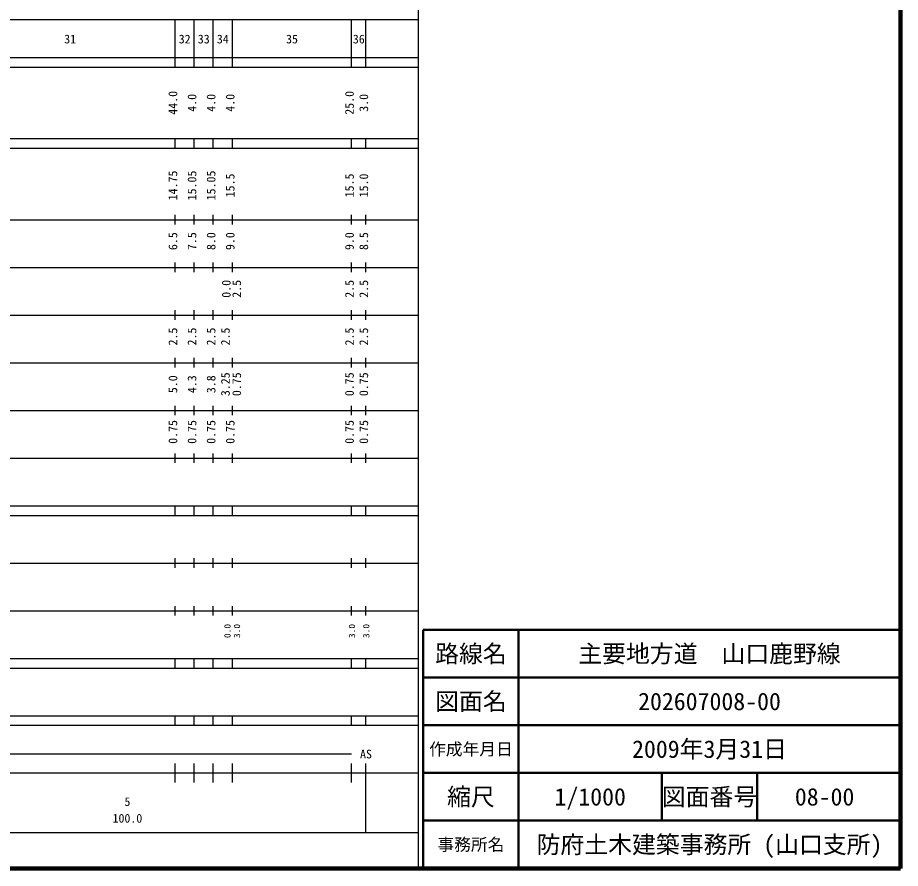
# Model space of a CAD drawing. Units: millimetres on the paper, enlarged 1000 times. Extents: x 40000 to 680000, y 20000 to 380000.
# Drawn here: x 494997 to 680000, y 20000 to 198357 of the extents above; entities that cross this region are included whole.
import ezdxf
from ezdxf.enums import TextEntityAlignment as Align

# ---------------------------------------------------------------- set-up
doc = ezdxf.new("R2010")
doc.units = ezdxf.units.MM
doc.header["$LTSCALE"] = 1000
for name, color, linetype, lineweight in [('M-TTL', 2, 'Continuous', 140), ('M-TTL-BAND', 7, 'Continuous', 25), ('M-TTL-FRAM', 2, 'Continuous', 50), ('M-TTL-LINE', 7, 'Continuous', 50)]:
    doc.layers.add(name, color=color, linetype=linetype, lineweight=lineweight)
doc.layers.add('M-TTL-TXT', color=7, linetype='Continuous')
doc.styles.add('ＭＳ ゴシック', font='')
doc.styles.get('ＭＳ ゴシック').set_extended_font_data('MS Gothic')

msp = doc.modelspace()

# ---------------------------------------------------------------- linework, layer by layer
at = {"layer": 'M-TTL'}
for p, q in [((680000, 20000), (680000, 380000)), ((40000, 20000), (680000, 20000))]:
    msp.add_line(p, q, dxfattribs=at)
at = {"layer": 'M-TTL-BAND'}
for p, q in [((579000, 20000), (579000, 370000)), ((68000, 198000), (579000, 198000)), ((528000, 188000), (528000, 198000)), ((532000, 188000), (532000, 198000)), ((536000, 188000), (536000, 198000)), ((540000, 188000), (540000, 198000)), ((565000, 188000), (565000, 198000)), ((568000, 188000), (568000, 198000)), ((40000, 190000), (579000, 190000)), ((40000, 188000), (579000, 188000)), ((40000, 173000), (579000, 173000)), ((528000, 171000), (528000, 173000)), ((532000, 171000), (532000, 173000)), ((536000, 171000), (536000, 173000)), ((540000, 171000), (540000, 173000)), ((565000, 171000), (565000, 173000)), ((568000, 171000), (568000, 173000)), ((40000, 171000), (579000, 171000)), ((40000, 156000), (579000, 156000)), ((528000, 155000), (528000, 157000)), ((532000, 155000), (532000, 157000)), ((536000, 155000), (536000, 157000)), ((540000, 155000), (540000, 157000)), ((565000, 155000), (565000, 157000)), ((568000, 155000), (568000, 157000)), ((528000, 145000), (528000, 147000)), ((532000, 145000), (532000, 147000)), ((536000, 145000), (536000, 147000)), ((540000, 145000), (540000, 147000)), ((565000, 145000), (565000, 147000)), ((568000, 145000), (568000, 147000)), ((46000, 146000), (579000, 146000)), ((528000, 135000), (528000, 137000)), ((532000, 135000), (532000, 137000)), ((536000, 135000), (536000, 137000)), ((540000, 135000), (540000, 137000)), ((565000, 135000), (565000, 137000)), ((568000, 135000), (568000, 137000)), ((52000, 136000), (579000, 136000)), ((46000, 126000), (579000, 126000)), ((528000, 125000), (528000, 127000)), ((532000, 125000), (532000, 127000)), ((536000, 125000), (536000, 127000)), ((540000, 125000), (540000, 127000)), ((565000, 125000), (565000, 127000)), ((568000, 125000), (568000, 127000)), ((528000, 115000), (528000, 117000)), ((532000, 115000), (532000, 117000)), ((536000, 115000), (536000, 117000)), ((540000, 115000), (540000, 117000)), ((565000, 115000), (565000, 117000)), ((568000, 115000), (568000, 117000)), ((52000, 116000), (579000, 116000)), ((46000, 106000), (579000, 106000)), ((528000, 105000), (528000, 107000)), ((532000, 105000), (532000, 107000)), ((536000, 105000), (536000, 107000)), ((540000, 105000), (540000, 107000)), ((565000, 105000), (565000, 107000)), ((568000, 105000), (568000, 107000)), ((40000, 96000), (579000, 96000)), ((528000, 94000), (528000, 96000)), ((532000, 94000), (532000, 96000)), ((536000, 94000), (536000, 96000)), ((540000, 94000), (540000, 96000)), ((565000, 94000), (565000, 96000)), ((568000, 94000), (568000, 96000)), ((40000, 94000), (579000, 94000)), ((49000, 84000), (579000, 84000)), ((528000, 83000), (528000, 85000)), ((532000, 83000), (532000, 85000)), ((536000, 83000), (536000, 85000)), ((540000, 83000), (540000, 85000)), ((565000, 83000), (565000, 85000)), ((568000, 83000), (568000, 85000)), ((528000, 73000), (528000, 75000)), ((532000, 73000), (532000, 75000)), ((536000, 73000), (536000, 75000)), ((540000, 73000), (540000, 75000)), ((565000, 73000), (565000, 75000)), ((568000, 73000), (568000, 75000)), ((40000, 74000), (579000, 74000)), ((40000, 64000), (579000, 64000)), ((528000, 62000), (528000, 64000)), ((532000, 62000), (532000, 64000)), ((536000, 62000), (536000, 64000)), ((540000, 62000), (540000, 64000)), ((565000, 62000), (565000, 64000)), ((568000, 62000), (568000, 64000)), ((40000, 62000), (579000, 62000)), ((40000, 52000), (579000, 52000)), ((528000, 50000), (528000, 52000)), ((532000, 50000), (532000, 52000)), ((536000, 50000), (536000, 52000)), ((540000, 50000), (540000, 52000)), ((565000, 50000), (565000, 52000)), ((568000, 50000), (568000, 52000)), ((40000, 50000), (579000, 50000)), ((71000, 44000), (565000, 44000)), ((528000, 38000), (528000, 42000)), ((532000, 38000), (532000, 42000)), ((536000, 38000), (536000, 42000)), ((540000, 38000), (540000, 42000)), ((565000, 38000), (565000, 42000)), ((568000, 27500), (568000, 42000)), ((40000, 40000), (579000, 40000)), ((68000, 27500), (579000, 27500))]:
    msp.add_line(p, q, dxfattribs=at)
at = {"layer": 'M-TTL-FRAM'}
for p, q in [((680000, 70000), (580000, 70000)), ((580000, 70000), (580000, 20000))]:
    msp.add_line(p, q, dxfattribs=at)
at = {"layer": 'M-TTL-LINE'}
for p, q in [((600000, 70000), (600000, 20000)), ((680000, 60000), (580000, 60000)), ((680000, 50000), (580000, 50000)), ((680000, 40000), (580000, 40000)), ((630000, 40000), (630000, 30000)), ((650000, 40000), (650000, 30000)), ((680000, 30000), (580000, 30000))]:
    msp.add_line(p, q, dxfattribs=at)

# ---------------------------------------------------------------- texts
at = {"layer": 'M-TTL-BAND', "style": 'ＭＳ ゴシック'}
for s, p in [('31', (506000, 192405)), ('32', (530000, 192405)), ('33', (534000, 192405)), ('34', (538000, 192405)), ('35', (552500, 192405)), ('36', (566500, 192405)), ('AS', (568000, 42500)), ('5', (518000, 32523)), ('100.0', (518000, 29033))]:
    msp.add_text(s, height=1833, dxfattribs=at).set_placement(p, align=Align.BOTTOM_CENTER)
for s, p in [('44.0', (529000, 180500)), ('4.0', (533000, 180500)), ('4.0', (537000, 180500)), ('4.0', (541000, 180500)), ('25.0', (566000, 180500)), ('3.0', (569000, 180500)), ('14.75', (529000, 163174)), ('15.05', (533000, 163174)), ('15.05', (537000, 163174)), ('15.5', (541000, 163174)), ('15.5', (566000, 163174)), ('15.0', (569000, 163174)), ('6.5', (529000, 151500)), ('7.5', (533000, 151500)), ('8.0', (537000, 151500)), ('9.0', (541000, 151500)), ('9.0', (566000, 151500)), ('8.5', (569000, 151500)), ('0.0', (540181, 141500)), ('2.5', (542370, 141500)), ('2.5', (566000, 141500)), ('2.5', (569000, 141500)), ('2.5', (529000, 131500)), ('2.5', (533000, 131500)), ('2.5', (537000, 131500)), ('2.5', (540000, 131500)), ('2.5', (566000, 131500)), ('2.5', (569000, 131500)), ('5.0', (529000, 121500)), ('4.3', (533000, 121500)), ('3.8', (537000, 121500)), ('3.25', (540000, 121500)), ('0.75', (542370, 121500)), ('0.75', (566000, 121500)), ('0.75', (569000, 121500)), ('0.75', (529000, 111500)), ('0.75', (533000, 111500)), ('0.75', (537000, 111500)), ('0.75', (541000, 111500)), ('0.75', (566000, 111500)), ('0.75', (569000, 111500))]:
    msp.add_text(s, height=1833, rotation=90, dxfattribs=at).set_placement(p, align=Align.BOTTOM_CENTER)
at = {"layer": 'M-TTL-BAND', "style": 'ＭＳ ゴシック', "width": 1.1}
for s, p in [('0.0', (540018, 69764)), ('3.0', (542018, 69764)), ('3.0', (566112, 69764)), ('3.0', (569112, 69764))]:
    msp.add_text(s, height=1320, rotation=90, dxfattribs=at).set_placement(p, align=Align.BOTTOM_CENTER)
at = {"layer": 'M-TTL-TXT', "style": 'ＭＳ ゴシック'}
for s, height, p in [('路線名', 3666, (590000, 65000)), ('路線名', 3666, (590000, 65000)), ('主要地方道\u3000山口鹿野線', 3666, (640000, 65000)), ('図面名', 3666, (590000, 55000)), ('図面名', 3666, (590000, 55000)), ('202607008-00', 3666, (640000, 55000)), ('作成年月日', 2566, (590000, 45000)), ('作成年月日', 2566, (590000, 45000)), ('2009年3月31日', 3666, (640000, 45000)), ('縮尺', 3666, (590000, 35000)), ('縮尺', 3666, (590000, 35000)), ('1/1000', 3666, (615000, 35000)), ('図面番号', 3666, (640000, 35000)), ('図面番号', 3666, (640000, 35000)), ('08-00', 3666, (664125, 35000)), ('事務所名', 2566, (590000, 25000)), ('事務所名', 2566, (590000, 25000)), ('防府土木建築事務所 (山口支所)', 3666, (640000, 25000))]:
    msp.add_text(s, height=height, dxfattribs=at).set_placement(p, align=Align.MIDDLE_CENTER)

doc.saveas('drawing.dxf')
